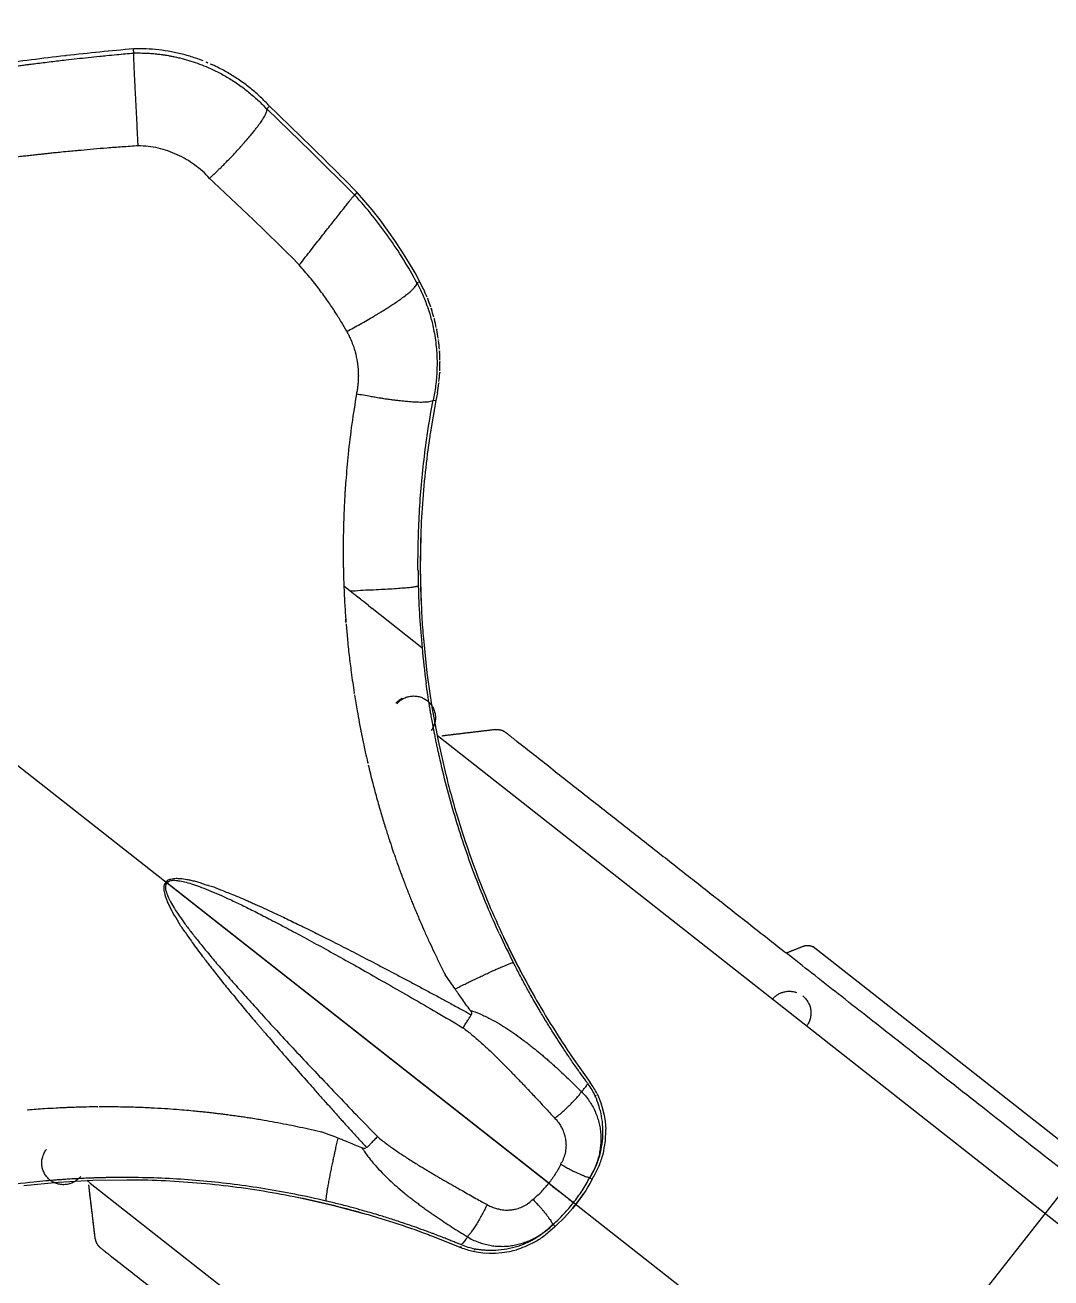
# Model space of a CAD drawing. Header units: millimetres. Extents: x 1145859089 to 1147511753, y -1047484727 to -1047247487.
# Drawn here: x 1146332881.4 to 1146333116.8, y -1047433318.1 to -1047433030.5 of the extents above; entities that cross this region are included whole.
import ezdxf
from ezdxf.xclip import XClip

# ---------------------------------------------------------------- set-up
doc = ezdxf.new("R2010")
doc.units = ezdxf.units.MM
doc.header["$LTSCALE"] = 100
doc.header["$MEASUREMENT"] = 0
doc.header["$XCLIPFRAME"] = 2
doc.linetypes.add('CENTERX2', pattern=[4, 2.5, -0.5, 0.5, -0.5])
doc.linetypes.add('단지배치도$0$CENTER', pattern=[31, 30, -0.5, 0, -0.5])
doc.layers.get('0').update_dxf_attribs({"linetype": 'CONTINUOUS'})
for name, color, linetype in [('L-지중매입', 3, 'CENTERX2'), ('XREF', 135, 'CONTINUOUS'), ('단지배치도$0$W240910', 135, 'CONTINUOUS')]:
    doc.layers.add(name, color=color, linetype=linetype)

# ---------------------------------------------------------------- blocks, each defined once
blk = doc.blocks.new('단지배치도$0$zw$9902')
at = {"layer": '단지배치도$0$W240910', "linetype": 'ByBlock', "ltscale": 20}
for p, q in [((64217.07, -61668.27), (64216.92, -61668.29)), ((64217.22, -61668.26), (64217.07, -61668.27)), ((64232.71, -61667.65), (64232.65, -61666.69)), ((64263.22, -61680.48), (64263.87, -61679.84)), ((64263.22, -61680.48), (64273.43, -61690.3)), ((64263.22, -61680.48), (64263.22, -61680.49)), ((64273.43, -61690.3), (64283.37, -61700.17)), ((64283.37, -61700.17), (64283.35, -61700.19)), ((64283.38, -61700.21), (64283.36, -61700.19)), ((64283.4, -61700.22), (64283.38, -61700.21)), ((64283.42, -61700.23), (64283.4, -61700.22)), ((64283.43, -61700.24), (64283.42, -61700.23)), ((64283.44, -61700.25), (64283.43, -61700.24)), ((64283.44, -61700.25), (64284.02, -61699.7)), ((64283.44, -61700.25), (64283.44, -61700.25)), ((64285.54, -61701.41), (64284.02, -61699.7)), ((64287.42, -61703.64), (64285.54, -61701.41)), ((64289.24, -61705.93), (64287.42, -61703.64)), ((64290.99, -61708.28), (64289.24, -61705.93)), ((64292.67, -61710.67), (64290.99, -61708.28)), ((64294.27, -61713.12), (64292.67, -61710.67)), ((64295.81, -61715.6), (64294.27, -61713.12)), ((64270.68, -61716.3), (64270.71, -61716.27)), ((64297.27, -61718.14), (64295.81, -61715.6)), ((64299.2, -61721.82), (64297.27, -61718.14)), ((64297.71, -61720.43), (64298.34, -61720.09)), ((64287.94, -61728.01), (64287.95, -61728)), ((64302.39, -61745.69), (64302.05, -61747.45)), ((64302.05, -61747.45), (64300.81, -61754.61)), ((64301.42, -61747.32), (64301.41, -61747.33)), ((64301.42, -61747.32), (64302.05, -61747.45)), ((64298.59, -61778.26), (64298.48, -61786.19)), ((64298.48, -61786.19), (64298.68, -61794.12)), ((64280.94, -61790.02), (64280.94, -61790.05)), ((64282.31, -61791.12), (64280.94, -61790.05)), ((64286.59, -61794.49), (64287.42, -61795.14)), ((64298.87, -61804.15), (64287.43, -61795.15)), ((64299.19, -61802.03), (64300.01, -61809.92)), ((64298.87, -61804.15), (64298.88, -61804.15)), ((64300.01, -61809.92), (64301.15, -61817.77)), ((64301.15, -61817.77), (64302.6, -61825.57)), ((64302.36, -61824.27), (64303.09, -61824.85)), ((64302.6, -61825.57), (64304.35, -61833.31)), ((64303.09, -61824.85), (64640.2, -62089.95)), ((64303.05, -61830), (64302.93, -61829.48)), ((64240.18, -61858.06), (64240.07, -61857.98)), ((64240.17, -61858.07), (64240.07, -61857.98)), ((64240.21, -61858.1), (64240.17, -61858.07)), ((64240.21, -61858.09), (64240.18, -61858.06)), ((64240.25, -61858.12), (64240.21, -61858.09)), ((64240.25, -61858.13), (64240.21, -61858.1)), ((64240.29, -61858.15), (64240.25, -61858.12)), ((64240.29, -61858.15), (64240.25, -61858.13)), ((64327.96, -61927.1), (64240.29, -61858.15)), ((64327.96, -61927.1), (64240.29, -61858.15)), ((64262.26, -61863.79), (64264.72, -61864.92)), ((64264.72, -61864.92), (64265.86, -61865.46)), ((64317.61, -61870.61), (64321.13, -61877.72)), ((64579.21, -62022.67), (64388.68, -61872.84)), ((64250.95, -61878.18), (64252.63, -61880.3)), ((64321.13, -61877.72), (64324.92, -61884.68)), ((64252.63, -61880.3), (64253.42, -61881.28)), ((64304.03, -61878.91), (64304.18, -61879.2)), ((64304.18, -61879.2), (64304.2, -61879.23)), ((64333.32, -61898.11), (64337.5, -61904)), ((64337.5, -61904), (64337.5, -61904)), ((64339.05, -61906.58), (64339.05, -61906.58)), ((64339.05, -61906.58), (64339.36, -61907.26)), ((64339.36, -61907.26), (64339.9, -61908.62)), ((64339.9, -61908.62), (64340.33, -61910.02)), ((64340.33, -61910.02), (64340.67, -61911.44)), ((64340.67, -61911.44), (64340.9, -61912.88)), ((64340.9, -61912.88), (64341.03, -61914.68)), ((64275.49, -61915.21), (64275.81, -61915.28)), ((64275.8, -61915.28), (64275.84, -61915.3)), ((64207.5, -61927.57), (64215.39, -61926.82)), ((64215.39, -61926.82), (64223.31, -61926.39)), ((64222, -61926.46), (64222.73, -61927.04)), ((64222.73, -61927.04), (64559.84, -62192.14)), ((64223.31, -61926.39), (64231.24, -61926.27)), ((64227.72, -61925.78), (64227.19, -61925.79)), ((64337.4, -61927.14), (64336.93, -61927.94)), ((64337.36, -61925.86), (64337.39, -61925.8)), ((64337.36, -61925.86), (64337.93, -61926.19)), ((64337.39, -61925.72), (64337.4, -61925.72)), ((64337.4, -61925.77), (64337.39, -61925.8)), ((64337.4, -61925.72), (64337.4, -61925.73)), ((64337.4, -61925.72), (64337.4, -61925.72)), ((64337.4, -61925.73), (64337.4, -61925.75)), ((64337.4, -61925.75), (64337.4, -61925.77)), ((64337.93, -61926.19), (64337.4, -61927.14)), ((64270.63, -61930.35), (64278.36, -61932.1)), ((64334.84, -61931.05), (64335.38, -61930.31)), ((64335.41, -61930.26), (64334.87, -61931.01)), ((64335.38, -61930.31), (64335.91, -61929.55)), ((64335.94, -61929.5), (64335.41, -61930.26)), ((64336.44, -61928.73), (64335.94, -61929.5)), ((64336.93, -61927.94), (64336.44, -61928.73)), ((64278.36, -61932.1), (64286.02, -61934.15)), ((64332.79, -61933.6), (64333.39, -61932.9)), ((64333.43, -61932.85), (64332.83, -61933.55)), ((64333.18, -61931.2), (64333.63, -61931.56)), ((64333.18, -61931.2), (64333.63, -61931.56)), ((64333.39, -61932.9), (64333.97, -61932.18)), ((64334.01, -61932.14), (64333.43, -61932.85)), ((64334.15, -61931.96), (64333.63, -61931.56)), ((64334.15, -61931.96), (64333.63, -61931.56)), ((64333.97, -61932.18), (64334.15, -61931.96)), ((64334.15, -61931.96), (64334.01, -61932.14)), ((64334.32, -61931.74), (64334.15, -61931.96)), ((64334.15, -61931.96), (64334.28, -61931.79)), ((64334.28, -61931.79), (64334.84, -61931.05)), ((64334.87, -61931.01), (64334.32, -61931.74)), ((64329.43, -61937), (64330.23, -61936.26)), ((64330.23, -61936.26), (64330.89, -61935.62)), ((64330.89, -61935.62), (64331.54, -61934.96)), ((64331.54, -61934.96), (64332.17, -61934.28)), ((64332.17, -61934.28), (64332.79, -61933.6)), ((64332.83, -61933.55), (64332.21, -61934.24)), ((64328.84, -61936.59), (64328.84, -61936.6)), ((64328.84, -61936.6), (64328.85, -61936.6)), ((64328.85, -61936.6), (64328.86, -61936.6)), ((64328.86, -61936.6), (64328.87, -61936.59)), ((64328.87, -61936.59), (64328.89, -61936.58)), ((64328.89, -61936.58), (64328.92, -61936.56)), ((64328.98, -61936.53), (64328.92, -61936.56)), ((64328.98, -61936.53), (64329.43, -61937)), ((64301.05, -61939.15), (64307.77, -61941.82)), ((64307.76, -61941.82), (64307.76, -61941.82)), ((64310.64, -61942.71), (64310.63, -61942.71)), ((64310.64, -61942.71), (64311.37, -61942.85)), ((64311.37, -61942.85), (64312.82, -61943.05)), ((64312.82, -61943.05), (64314.28, -61943.15)), ((64314.28, -61943.15), (64315.74, -61943.14)), ((64315.74, -61943.14), (64317.2, -61943.02)), ((64317.2, -61943.02), (64318.97, -61942.73))]:
    blk.add_line(p, q, dxfattribs=at)
at = {"layer": '단지배치도$0$W240910', "linetype": '단지배치도$0$CENTER', "ltscale": 50}
for p, q in [((64681.94, -62205.46), (64200.6, -61826.94)), ((64496.05, -61865.07), (64306.24, -62106.43))]:
    blk.add_line(p, q, dxfattribs=at)
at = {"layer": '단지배치도$0$W240910', "linetype": 'ByBlock', "ltscale": 20}
for centre, radius, start, end in [((64286.27, -62273.39), 609.06, 96.53832, 97.99802), ((64286.27, -62273.39), 609.06, 95.05069, 96.51009), ((64233.77, -61704.5), 37.82, 91.5748, 91.6993), ((64233.83, -61707.53), 40.85, 67.1621, 68.6768), ((64233.81, -61707.58), 40.9, 65.5316, 67.1617), ((64236.19, -61705.31), 37.62, 42.6142, 42.7522), ((63639.22, -62333.89), 904.42, 45.42689, 46.31728), ((63639.22, -62333.89), 904.42, 44.525, 45.42685), ((64210.08, -61767.23), 99.34, 35.2616, 42.4), ((64211.03, -61765.97), 98.59, 42.0403, 42.2408), ((64210.52, -61766.43), 99.28, 40.7006, 40.9858), ((64210.19, -61767.2), 99.23, 28.1221, 35.2817), ((64262.65, -61738.92), 40.35, 22.1274, 25.0809), ((64262.44, -61739.01), 40.58, 21.5689, 22.1301), ((64262.72, -61738.9), 40.28, 18.7062, 21.5718), ((64263.03, -61738.8), 39.96, 18.053, 18.7033), ((64263.08, -61738.78), 39.9, 15.2269, 18.0528), ((64262.97, -61738.81), 40.02, 14.5337, 15.2287), ((64262.91, -61738.83), 40.08, 11.7354, 14.5332), ((64262.88, -61738.83), 40.1, 10.978, 11.7356), ((64262.92, -61738.82), 40.06, 8.1913, 10.9785), ((64263.01, -61738.81), 39.98, 7.7174, 8.1906), ((64262.96, -61738.82), 40.02, 7.3167, 7.7174), ((64262.9, -61738.82), 40.09, 4.5561, 7.3161), ((64262.88, -61738.83), 40.11, 3.7606, 4.5565), ((64262.92, -61738.82), 40.07, 0.9375, 3.761), ((64263.04, -61738.82), 39.95, 356.7809, 357.42), ((64263.09, -61738.82), 39.9, 357.4202, 0.2617), ((64262.97, -61738.82), 40.01, 0.26, 0.937), ((64262.8, -61738.82), 40.19, 350.1566, 353.3581), ((64262.4, -61738.77), 40.59, 353.3517, 353.9076), ((64262.71, -61738.8), 40.28, 353.9046, 356.7778), ((64500.98, -61784.78), 203.03, 180.4484, 181.4729), ((64498.56, -61784.83), 200.61, 181.4749, 185.5269), ((64502.63, -61784.64), 204.69, 185.4677, 187.7771), ((64318.94, -61809.18), 36.03, 188.533, 189.2008), ((64499.59, -61785.17), 201.59, 204.8391, 206.9309), ((64324.59, -61913.5), 16.03, 25.5744, 36.3462), ((64211.24, -61946.13), 36.03, 94.4369, 95.1046), ((64321.02, -61915.35), 20.02, 357.3072, 1.9231), ((64230.71, -62130.44), 204.69, 95.8606, 98.1699), ((64303.2, -61907.63), 38.71, 326.8523, 332.0185), ((64230.5, -62127.36), 201.59, 76.7067, 78.7986), ((64303.36, -61907.75), 38.51, 321.8094, 326.8629), ((64303.36, -61907.76), 38.51, 316.7747, 321.8283), ((64303.21, -61907.63), 38.71, 311.6192, 316.7853), ((64313.95, -61927.03), 16.03, 247.2915, 258.0633), ((64314.91, -61923.13), 20.02, 281.7145, 286.3305)]:
    blk.add_arc(centre, radius, start, end, dxfattribs=at)
for points, start_tangent, end_tangent in [([(64217.18, -61669.22), (64222.23, -61668.67), (64224.94, -61668.39), (64226.47, -61668.23), (64228.82, -61668.01), (64232.71, -61667.65)], (0.993484, 0.113969), (0.996146, 0.087712)), ([(64233.72, -61688.95), (64233.63, -61687.08), (64233.53, -61685.15), (64233.44, -61683.21), (64233.34, -61681.28), (64233.28, -61680.1), (64233.22, -61678.92), (64233.16, -61677.75), (64233.07, -61676.03), (64232.99, -61674.38), (64232.95, -61673.69), (64232.92, -61673.01), (64232.89, -61672.35), (64232.86, -61671.72), (64232.8, -61670.56), (64232.76, -61669.55), (64232.73, -61668.96), (64232.72, -61668.52), (64232.71, -61668.13), (64232.71, -61667.65)], (-0.052521, 0.99862), (0.160696, 0.987004)), ([(64232.71, -61667.65), (64233.23, -61667.64), (64233.97, -61667.64), (64234.61, -61667.65), (64235.14, -61667.66), (64235.75, -61667.69), (64236.36, -61667.72), (64236.97, -61667.76), (64237.61, -61667.82), (64238.19, -61667.88), (64238.73, -61667.94), (64239.21, -61668.01), (64239.64, -61668.07), (64240.02, -61668.12), (64240.67, -61668.23), (64241.07, -61668.3), (64241.45, -61668.38), (64242.24, -61668.54), (64243.28, -61668.78), (64245.33, -61669.33), (64247.34, -61670), (64249.31, -61670.76)], (0.999601, 0.028252), (0.921966, -0.387271)), ([(64248.68, -61669.48), (64246.96, -61668.85), (64244.18, -61668.01), (64241.34, -61667.38), (64238.46, -61666.94), (64235.56, -61666.71), (64232.73, -61666.69)], (-0.931543, 0.363632), (-0.999622, -0.027482)), ([(64201.65, -61671.21), (64202.33, -61671.12), (64203.21, -61670.99), (64204.28, -61670.85), (64205.56, -61670.67), (64206.89, -61670.49), (64207.98, -61670.35), (64208.83, -61670.24), (64210.21, -61670.06), (64211.95, -61669.85), (64213.73, -61669.63), (64215.44, -61669.43), (64217.18, -61669.22)], (0.990149, 0.140019), (0.993484, 0.113969)), ([(64249.31, -61670.76), (64251.9, -61671.96), (64254.4, -61673.34), (64256.79, -61674.89), (64259.07, -61676.61), (64261.22, -61678.48), (64263.22, -61680.49)], (0.921966, -0.387271), (0.678798, -0.734325)), ([(64263.81, -61679.78), (64261.82, -61677.78), (64259.63, -61675.86), (64257.31, -61674.1), (64254.87, -61672.52), (64252.33, -61671.11), (64250.75, -61670.35)], (-0.678829, 0.734296), (-0.91019, 0.41419)), ([(64252.83, -61693.8), (64253.18, -61693.46), (64253.53, -61693.11), (64254.19, -61692.43), (64255.42, -61691.16), (64256.06, -61690.47), (64256.68, -61689.8), (64257.28, -61689.14), (64257.85, -61688.51), (64258.89, -61687.3), (64259.82, -61686.2), (64260.42, -61685.45), (64260.96, -61684.75), (64261.45, -61684.09), (64262.08, -61683.2), (64262.57, -61682.43), (64262.84, -61681.95), (64263.04, -61681.54), (64263.18, -61681.18), (64263.22, -61680.49)], (0.708995, 0.705214), (-0.465445, 0.885077)), ([(64233.72, -61688.95), (64230, -61689.21), (64226.58, -61689.47), (64223.45, -61689.73), (64220.62, -61689.99), (64219.64, -61690.08), (64218.04, -61690.23), (64216.15, -61690.41), (64214.61, -61690.57), (64213.42, -61690.69), (64212.58, -61690.78), (64212.06, -61690.84), (64211.21, -61690.93), (64209.92, -61691.07), (64208.62, -61691.22), (64207.33, -61691.36), (64206.04, -61691.52), (64204.75, -61691.67)], (-0.996203, -0.087066), (-0.994347, -0.106179)), ([(64250.13, -61696.42), (64248.49, -61694.79), (64246.69, -61693.33), (64244.76, -61692.06), (64242.71, -61690.99), (64240.55, -61690.14), (64238.32, -61689.5), (64236.03, -61689.1), (64233.72, -61688.95)], (-0.659607, 0.751611), (-0.999538, 0.030397)), ([(64250.13, -61696.42), (64251.13, -61695.47), (64251.92, -61694.7), (64252.49, -61694.14), (64252.82, -61693.82), (64252.83, -61693.8)], (0.727061, 0.686573), (0.708995, 0.705214)), ([(64270.71, -61716.27), (64260.5, -61706.26), (64250.13, -61696.42)], (-0.70397, 0.71023), (-0.727695, 0.685901)), ([(64274.68, -61711.21), (64275.83, -61709.76), (64276.94, -61708.35), (64278, -61707), (64278.99, -61705.75), (64279.91, -61704.58), (64280.73, -61703.53), (64281.45, -61702.62), (64282.07, -61701.83), (64282.58, -61701.18), (64282.97, -61700.69), (64283.36, -61700.19)], (0.706768, 0.707446), (-0.285346, 0.958425)), ([(64270.71, -61716.27), (64272.08, -61714.53), (64273.42, -61712.83), (64274.68, -61711.21)], (0.737275, 0.675593), (0.706768, 0.707446)), ([(64281.59, -61731.54), (64280.37, -61729.42), (64278.94, -61727.1), (64277.27, -61724.61), (64275.35, -61721.96), (64273.16, -61719.18), (64270.68, -61716.3)], (-0.476595, 0.879123), (-0.667588, 0.744531)), ([(64287.94, -61728.01), (64288.2, -61727.86), (64288.82, -61727.48), (64289.52, -61727.06), (64290.28, -61726.59), (64291.16, -61726.03), (64292.13, -61725.4), (64293.16, -61724.7), (64293.5, -61724.46), (64293.83, -61724.23), (64294.15, -61724), (64295.25, -61723.18), (64296.07, -61722.51), (64296.72, -61721.93), (64297.33, -61721.27), (64297.71, -61720.43)], (0.860506, 0.509441), (-0.160912, 0.986969)), ([(64297.71, -61720.43), (64298.97, -61723.02), (64300.12, -61725.95), (64300.41, -61726.82), (64300.56, -61727.27), (64300.72, -61727.82), (64300.91, -61728.48), (64301.26, -61729.85), (64301.62, -61731.53), (64301.95, -61733.53)], (0.471678, -0.881771), (0.133119, -0.9911)), ([(64281.59, -61731.54), (64283.12, -61730.73), (64284.69, -61729.87), (64286.28, -61728.97), (64287.87, -61728.05), (64287.95, -61728)], (0.886875, 0.46201), (0.860466, 0.509508)), ([(64281.59, -61731.54), (64281.8, -61731.93), (64282.15, -61732.63), (64282.61, -61733.63), (64283.12, -61734.97), (64283.32, -61735.59), (64283.51, -61736.22), (64284.01, -61738.57), (64284.13, -61739.41), (64284.2, -61740.14), (64284.24, -61740.77), (64284.25, -61741.3), (64284.26, -61741.72), (64284.25, -61742.27), (64284.24, -61742.68), (64284.21, -61743.14), (64284.17, -61743.61), (64284.13, -61744.06), (64284, -61744.99), (64283.83, -61745.88)], (0.472452, -0.881357), (-0.190667, -0.981655)), ([(64301.95, -61733.53), (64302.18, -61735.58), (64302.29, -61737.42), (64302.32, -61739.04), (64302.29, -61740.44), (64302.18, -61742.29), (64301.99, -61744.06), (64301.73, -61745.74), (64301.41, -61747.33)], (0.133119, -0.9911), (-0.215374, -0.976532)), ([(64283.83, -61745.88), (64282.77, -61752.77), (64281.93, -61759.71), (64281.38, -61765.85), (64281.26, -61767.42), (64281.21, -61768.23), (64281.16, -61769.09), (64281.09, -61770.27), (64281.02, -61771.77)], (-0.15468, -0.987965), (-0.033953, -0.999423)), ([(64290.11, -61747.01), (64289.33, -61746.89), (64288.64, -61746.78), (64288.04, -61746.67), (64287.52, -61746.58), (64287.06, -61746.5), (64285.43, -61746.2), (64283.83, -61745.88)], (-0.966355, 0.257211), (-0.919971, 0.391986)), ([(64301.41, -61747.33), (64301.11, -61747.56), (64300.45, -61747.73), (64299.44, -61747.82), (64298.09, -61747.83), (64297.01, -61747.79), (64295.82, -61747.7), (64294.71, -61747.6), (64293.94, -61747.52), (64293.1, -61747.42), (64292.19, -61747.31), (64291.2, -61747.17), (64290.11, -61747.01)], (-0.46986, -0.882741), (-0.966355, 0.257211)), ([(64297.95, -61786.37), (64298.01, -61779.81), (64298.27, -61773.26), (64298.75, -61766.73), (64299.43, -61760.22), (64300.32, -61753.75), (64301.42, -61747.32)], (-0.007945, 0.999968), (0.183355, 0.983047)), ([(64300.84, -61754.39), (64300.65, -61755.64), (64299.6, -61763.88), (64298.89, -61772.15), (64298.53, -61780.44), (64298.51, -61788.75), (64298.83, -61797.04), (64299.19, -61802.03)], (-0.153476, -0.988152), (0.094645, -0.995511)), ([(64281.02, -61771.77), (64280.96, -61773.03), (64280.91, -61774.46), (64280.86, -61776.05), (64280.82, -61777.8), (64280.79, -61779.74), (64280.78, -61781.48), (64280.78, -61782.53), (64280.79, -61783.36), (64280.79, -61783.96), (64280.8, -61784.34), (64280.81, -61785.01), (64280.81, -61785.39), (64280.83, -61786.26), (64280.85, -61787.29)], (-0.033953, -0.999423), (-0.059962, -0.998201)), ([(64280.85, -61787.29), (64280.89, -61788.65), (64280.94, -61790.02)], (-0.059962, -0.998201), (-0.108334, -0.994115)), ([(64280.94, -61790.05), (64280.96, -61790.51), (64281.01, -61791.73), (64281.12, -61793.85), (64281.37, -61797.62)], (0.045094, -0.998983), (0.067952, -0.997689)), ([(64287.2, -61790.94), (64284.75, -61791.04), (64282.31, -61791.12)], (-0.99904, -0.04381), (-0.980201, 0.198007)), ([(64286.59, -61794.49), (64285.02, -61793.25), (64283.85, -61792.33), (64283.05, -61791.71), (64282.31, -61791.12)], (-0.729276, 0.68422), (-0.786156, 0.618028)), ([(64298.02, -61790), (64297.22, -61790.21), (64296.31, -61790.34), (64295.05, -61790.46), (64293.46, -61790.59), (64291.58, -61790.72), (64289.47, -61790.83), (64287.2, -61790.94)], (-0.864152, -0.503231), (-0.99904, -0.04381)), ([(64281.37, -61797.62), (64281.42, -61798.29), (64281.45, -61798.63)], (0.067952, -0.997689), (0.141378, -0.989956)), ([(64281.44, -61798.64), (64281.74, -61802), (64282.15, -61805.93)], (0.091023, -0.995849), (0.118052, -0.993007)), ([(64282.15, -61805.93), (64282.63, -61809.8), (64283.31, -61814.53)], (0.118052, -0.993007), (0.148536, -0.988907)), ([(64302.93, -61829.48), (64302.7, -61828.46), (64302.48, -61827.43), (64302.25, -61826.36), (64302.02, -61825.27), (64301.8, -61824.16), (64301.5, -61822.63), (64301.19, -61820.94), (64300.94, -61819.55), (64300.78, -61818.59), (64300.66, -61817.87), (64300.58, -61817.39), (64300.49, -61816.85), (64300.4, -61816.25), (64300.3, -61815.64), (64300.21, -61815.04), (64299.83, -61812.34)], (-0.220632, 0.975357), (-0.135321, 0.990802)), ([(64283.37, -61814.94), (64283.99, -61818.67), (64284.47, -61821.29)], (0.160051, -0.987109), (0.180226, -0.983625)), ([(64284.47, -61821.29), (64284.76, -61822.84), (64284.86, -61823.33), (64285.06, -61824.32), (64285.37, -61825.84), (64286.39, -61830.43)], (0.180226, -0.983625), (0.231872, -0.972746)), ([(64286.39, -61830.43), (64286.49, -61830.87)], (0.231872, -0.972746), (-0.97336, -0.229282)), ([(64286.53, -61831.01), (64287.57, -61835.24), (64288.59, -61839.06), (64289.57, -61842.48), (64290.49, -61845.49), (64291.32, -61848.1), (64292.05, -61850.32), (64292.68, -61852.14), (64293.12, -61853.41), (64293.47, -61854.39), (64293.71, -61855.06), (64293.85, -61855.43), (64294.04, -61855.96), (64294.22, -61856.46), (64294.46, -61857.09), (64294.61, -61857.5), (64294.76, -61857.89), (64294.9, -61858.26), (64295.39, -61859.53), (64295.89, -61860.8), (64296.38, -61862.04)], (0.216651, -0.976249), (0.346662, -0.93799)), ([(64316.65, -61869.85), (64313.81, -61863.41), (64311.18, -61856.85), (64308.78, -61850.2), (64306.63, -61843.51), (64304.72, -61836.77), (64303.05, -61830)], (-0.420482, 0.907301), (-0.220908, 0.975295)), ([(64304.32, -61833.19), (64305.53, -61837.85), (64307.85, -61845.72), (64310.49, -61853.49), (64313.44, -61861.15), (64316.71, -61868.68), (64320.28, -61876.08), (64324.15, -61883.32), (64328.32, -61890.39), (64332.77, -61897.29), (64333.32, -61898.11)], (0.239622, -0.970866), (0.564378, -0.825517)), ([(64240.06, -61857.98), (64239.8, -61858.45), (64239.64, -61859.28)], (-0.62616, -0.779695), (0.389731, -0.920929)), ([(64240.29, -61858.15), (64240.07, -61858.59), (64239.99, -61859.22), (64240.14, -61860.09)], (-0.566014, -0.824396), (0.362589, -0.931949)), ([(64240.06, -61857.98), (64240.46, -61857.61), (64241.22, -61857.26)], (0.610075, 0.792343), (0.986855, -0.161606)), ([(64240.29, -61858.15), (64240.66, -61857.84), (64241.25, -61857.61), (64242.13, -61857.55)], (0.667697, 0.744433), (0.991166, -0.13263)), ([(64241.22, -61857.26), (64242.42, -61857.09), (64242.86, -61857.1), (64243.33, -61857.12)], (0.956623, 0.291328), (0.995973, -0.089656)), ([(64242.13, -61857.55), (64243.31, -61857.67), (64244.74, -61857.98), (64246.41, -61858.49), (64248.3, -61859.17), (64250.39, -61860.01), (64252.69, -61860.99), (64255.21, -61862.14), (64257.96, -61863.46), (64260.93, -61864.93), (64264.12, -61866.57), (64267.89, -61868.54), (64271.92, -61870.71), (64276.23, -61873.06), (64280.8, -61875.6), (64285.74, -61878.37), (64290.95, -61881.34), (64296.45, -61884.49), (64302.22, -61887.84), (64308.26, -61891.4)], (0.991166, -0.13263), (0.858678, -0.512515)), ([(64243.33, -61857.12), (64244.91, -61857.34), (64245.36, -61857.43), (64245.83, -61857.53), (64246.31, -61857.64), (64246.82, -61857.77), (64247.34, -61857.92)], (0.995973, -0.089656), (0.971562, -0.236786)), ([(64247.34, -61857.92), (64249.64, -61858.63), (64249.9, -61858.67)], (0.971562, -0.236786), (0.990348, -0.138602)), ([(64239.64, -61859.28), (64239.76, -61860.48), (64239.87, -61860.9), (64240, -61861.35)], (-0.057561, -0.998342), (0.321959, -0.946753)), ([(64240, -61861.35), (64240.58, -61862.84), (64240.78, -61863.25), (64240.99, -61863.68), (64241.21, -61864.13), (64241.46, -61864.59), (64241.72, -61865.07)], (0.321959, -0.946753), (0.459186, -0.88834)), ([(64240.14, -61860.09), (64240.53, -61861.2), (64241.17, -61862.52), (64242.06, -61864.03), (64243.17, -61865.7), (64244.47, -61867.54), (64245.97, -61869.53), (64247.68, -61871.71), (64249.61, -61874.07), (64251.74, -61876.61), (64254.08, -61879.33), (64256.89, -61882.53), (64259.95, -61885.94), (64263.25, -61889.57), (64266.79, -61893.42), (64270.65, -61897.56), (64274.76, -61901.93), (64279.13, -61906.52), (64283.74, -61911.34), (64288.62, -61916.37)], (0.362589, -0.931949), (0.700525, -0.713628)), ([(64249.9, -61858.72), (64252.29, -61859.57), (64254.96, -61860.62)], (0.979701, -0.200465), (0.938577, -0.34507)), ([(64254.96, -61860.62), (64256.73, -61861.35), (64258.61, -61862.16)], (0.938577, -0.34507), (0.910983, -0.412444)), ([(64258.61, -61862.16), (64259.13, -61862.39), (64259.63, -61862.61), (64260.14, -61862.84), (64260.66, -61863.07), (64261.19, -61863.3), (64261.72, -61863.54), (64262.26, -61863.79)], (-0.910983, 0.412444), (0.903554, -0.428474)), ([(64296.38, -61862.04), (64296.82, -61863.12), (64297.3, -61864.27)], (0.346662, -0.93799), (0.399571, -0.916702)), ([(64297.3, -61864.27), (64298.47, -61867.04), (64299.49, -61869.36)], (0.399571, -0.916702), (0.406904, -0.913471)), ([(64241.72, -61865.07), (64242.95, -61867.13), (64243.06, -61867.37)], (0.459186, -0.88834), (0.3682, -0.929747)), ([(64265.86, -61865.46), (64269.06, -61866.99), (64272.45, -61868.64), (64276.04, -61870.43), (64276.67, -61870.74), (64277.3, -61871.06), (64277.94, -61871.38), (64278.58, -61871.71), (64279.23, -61872.04)], (0.91816, -0.396209), (0.887621, -0.460575)), ([(64243.1, -61867.36), (64244.5, -61869.48), (64246.14, -61871.83)], (0.425808, -0.904814), (0.556639, -0.830754)), ([(64299.49, -61869.36), (64300.6, -61871.81), (64301.65, -61874.04)], (0.406904, -0.913471), (0.432521, -0.901624)), ([(64246.14, -61871.83), (64247.27, -61873.38), (64248.5, -61875.01)], (0.556639, -0.830754), (0.615608, -0.788052)), ([(64279.23, -61872.04), (64283.61, -61874.28), (64288.21, -61876.67), (64293.03, -61879.2), (64295.45, -61880.48), (64297.89, -61881.78), (64300.37, -61883.1), (64302.87, -61884.44), (64305.15, -61885.68), (64307.81, -61887.13), (64310.18, -61888.44)], (0.887621, -0.460575), (0.866619, -0.498971)), ([(64248.5, -61875.01), (64248.84, -61875.46), (64249.18, -61875.9), (64249.52, -61876.35), (64249.87, -61876.8), (64250.22, -61877.25), (64250.58, -61877.71), (64250.95, -61878.18)], (-0.615608, 0.788052), (0.629435, -0.777053)), ([(64301.65, -61874.04), (64302.83, -61876.49), (64304.03, -61878.91)], (0.432521, -0.901624), (0.440271, -0.897865)), ([(64311.11, -61880.22), (64311.65, -61879.96), (64312.19, -61879.71), (64312.73, -61879.45), (64313.3, -61879.18), (64314.46, -61878.64), (64315.63, -61878.1)], (0.902007, 0.431722), (0.911511, 0.411276)), ([(64315.63, -61878.1), (64316.21, -61877.85), (64316.73, -61877.62), (64317.24, -61877.39), (64318, -61877.08), (64318.69, -61876.8)], (0.911511, 0.411275), (0.934249, 0.356621)), ([(64318.69, -61876.8), (64319.12, -61876.64), (64319.47, -61876.53), (64319.87, -61876.47)], (0.934249, 0.356621), (0.92289, -0.385063)), ([(64337, -61904.3), (64336.5, -61903.62), (64335.94, -61902.84), (64335.31, -61901.97), (64334.62, -61900.99), (64333.79, -61899.81), (64332.94, -61898.57), (64332.54, -61897.98), (64332.2, -61897.47), (64331.91, -61897.04), (64331.67, -61896.69), (64331.34, -61896.18), (64328.89, -61892.39), (64327.29, -61889.79), (64325.75, -61887.23), (64323.95, -61884.09), (64322.71, -61881.87), (64321.27, -61879.18), (64319.87, -61876.47)], (-0.592036, 0.805911), (-0.452977, 0.891522)), ([(64253.42, -61881.28), (64255.65, -61884.03), (64258.06, -61886.94), (64260.65, -61890.01), (64261.1, -61890.54), (64261.56, -61891.08), (64262.02, -61891.62), (64262.49, -61892.17), (64262.96, -61892.72)], (0.601523, -0.798855), (0.656873, -0.754001)), ([(64306.46, -61882.5), (64305.39, -61880.96), (64304.2, -61879.23)], (-0.570811, 0.821082), (-0.627616, 0.778523)), ([(64306.46, -61882.5), (64307.59, -61881.94), (64308.77, -61881.36), (64309.26, -61881.12), (64309.73, -61880.89), (64310.06, -61880.73), (64310.72, -61880.41), (64311.11, -61880.22)], (0.892234, 0.451573), (0.903466, 0.42866)), ([(64309.91, -61887.35), (64308.01, -61884.69), (64307.19, -61883.54), (64306.82, -61883.02), (64306.46, -61882.5)], (-0.580984, 0.813915), (-0.576503, 0.817095)), ([(64309.91, -61887.35), (64310.2, -61887.92), (64310.18, -61888.44)], (0.58222, -0.813031), (-0.52259, -0.852584)), ([(64309.91, -61887.35), (64312.21, -61888.23), (64314.53, -61889.35), (64316.62, -61890.51), (64318.57, -61891.73), (64320.39, -61892.96), (64322.26, -61894.33), (64324.19, -61895.83), (64325.01, -61896.49), (64325.85, -61897.19), (64326.7, -61897.9), (64327.56, -61898.64), (64328.43, -61899.4), (64329.31, -61900.19), (64330.9, -61901.64), (64332.42, -61903.07), (64333.96, -61904.54), (64335.52, -61906.06)], (0.941243, -0.33773), (0.74088, -0.671638)), ([(64308.26, -61891.4), (64308.87, -61890.49), (64309.4, -61889.67), (64309.84, -61888.99), (64310.18, -61888.44)], (0.706297, 0.707916), (0.530605, 0.847619)), ([(64262.96, -61892.72), (64266.17, -61896.45), (64269.58, -61900.36), (64273.18, -61904.45), (64274.99, -61906.5), (64276.83, -61908.56), (64278.7, -61910.66), (64280.59, -61912.77), (64282.33, -61914.7), (64284.37, -61916.94), (64286.2, -61918.94)], (0.656873, -0.754001), (0.689235, -0.724538)), ([(64308.26, -61891.4), (64310.33, -61893.01), (64312.31, -61894.72), (64314.24, -61896.49), (64316.13, -61898.31), (64317.96, -61900.13), (64318.56, -61900.74), (64319.19, -61901.38), (64319.84, -61902.05), (64320.51, -61902.75), (64321.36, -61903.62), (64322.13, -61904.44), (64322.77, -61905.11), (64323.28, -61905.65), (64324.02, -61906.44), (64325.01, -61907.5), (64326.17, -61908.73), (64327.39, -61910.04), (64328.46, -61911.2), (64329.39, -61912.19)], (0.808335, -0.588723), (0.687913, -0.725794)), ([(64335.52, -61906.06), (64335.96, -61905.55), (64336.28, -61905.17), (64336.6, -61904.76), (64337, -61904.3)], (0.856919, 0.515451), (0.789934, -0.613192)), ([(64337.5, -61904), (64337, -61904.31)], (-0.842751, -0.538303), (-0.842535, -0.538641)), ([(64338.64, -61907.08), (64337.89, -61905.65), (64337, -61904.31)], (-0.41135, 0.911478), (-0.595849, 0.803097)), ([(64329.39, -61912.19), (64330.31, -61911.41), (64331.25, -61910.57), (64332.19, -61909.7), (64333.07, -61908.84), (64333.87, -61908.02), (64334.56, -61907.26), (64335.11, -61906.6), (64335.52, -61906.05)], (0.769112, 0.639113), (0.847815, 0.530291)), ([(64335.52, -61906.05), (64336.41, -61907.06), (64337.27, -61908.21), (64337.96, -61909.33), (64338.59, -61910.59), (64339.07, -61911.81), (64339.47, -61913.13), (64339.73, -61914.4), (64339.89, -61915.74), (64339.93, -61916.98), (64339.87, -61918.27), (64339.7, -61919.6), (64339.42, -61920.94), (64339.05, -61922.18), (64338.58, -61923.41), (64338.03, -61924.58), (64337.39, -61925.72)], (0.66009, -0.751186), (-0.525096, -0.851043)), ([(64340.41, -61915.48), (64340.26, -61912.9), (64339.82, -61910.5), (64339.72, -61910.13), (64339.55, -61909.51), (64339.4, -61909.04), (64339.24, -61908.59), (64339.1, -61908.22), (64338.96, -61907.85), (64338.82, -61907.5), (64338.64, -61907.08)], (0.006236, 0.999981), (0.157595, 0.987504)), ([(64338.64, -61907.08), (64339.05, -61906.58)], (0.883519, 0.468396), (0.432005, 0.901871)), ([(64208.45, -61910.21), (64212.22, -61909.93), (64214.88, -61909.78)], (0.997015, 0.077202), (0.998387, 0.056775)), ([(64214.88, -61909.78), (64216.46, -61909.7), (64216.95, -61909.68), (64217.96, -61909.64), (64219.52, -61909.58), (64224.21, -61909.49)], (0.998387, 0.056775), (0.999992, 0.00402)), ([(64224.21, -61909.49), (64224.67, -61909.49)], (0.999992, 0.00402), (-0.006682, 0.999978)), ([(64224.81, -61909.49), (64229.17, -61909.51), (64233.12, -61909.6), (64236.67, -61909.74), (64239.82, -61909.92), (64242.55, -61910.11), (64244.88, -61910.31), (64246.8, -61910.48), (64248.14, -61910.62), (64249.17, -61910.72), (64249.88, -61910.8), (64250.27, -61910.84), (64250.83, -61910.91), (64251.36, -61910.97), (64252.03, -61911.05), (64252.46, -61911.1), (64252.87, -61911.15), (64253.27, -61911.2), (64254.61, -61911.38), (64255.96, -61911.56), (64257.29, -61911.75)], (0.999807, 0.019638), (0.993281, -0.115728)), ([(64257.29, -61911.75), (64258.45, -61911.92), (64259.67, -61912.11)], (0.993281, -0.115728), (0.985068, -0.172165)), ([(64259.67, -61912.11), (64262.64, -61912.6), (64265.13, -61913.04)], (0.985068, -0.172165), (0.983657, -0.180053)), ([(64265.13, -61913.04), (64267.78, -61913.55), (64270.19, -61914.04)], (0.983657, -0.180053), (0.978184, -0.207741)), ([(64329.39, -61912.19), (64330, -61912.92), (64330.64, -61913.86), (64331.08, -61914.68), (64331.25, -61915.06), (64331.47, -61915.66), (64331.67, -61916.36), (64331.8, -61916.94), (64331.87, -61917.45), (64331.92, -61918.31), (64331.84, -61919.53), (64331.71, -61920.21), (64331.53, -61920.88), (64331.3, -61921.52), (64330.68, -61922.74)], (0.708878, -0.705331), (-0.459505, -0.888175)), ([(64270.19, -61914.04), (64272.85, -61914.61), (64275.49, -61915.21)], (0.978184, -0.207741), (0.976358, -0.216159)), ([(64279.55, -61916.72), (64277.81, -61916.04), (64275.84, -61915.3)], (-0.932519, 0.361122), (-0.904554, 0.42636)), ([(64337.36, -61925.86), (64338.3, -61924.21), (64339.07, -61922.47), (64339.66, -61920.69), (64340.21, -61918.05), (64340.41, -61915.48)], (0.530774, 0.847513), (0.006236, 0.999981)), ([(64279.55, -61916.72), (64279.27, -61917.95), (64278.98, -61919.23), (64278.87, -61919.77), (64278.75, -61920.28), (64278.68, -61920.64), (64278.52, -61921.35), (64278.43, -61921.77)], (-0.228469, -0.973551), (-0.203555, -0.979064)), ([(64285.07, -61918.93), (64282.05, -61917.71), (64280.73, -61917.19), (64280.14, -61916.95), (64279.55, -61916.72)], (-0.927953, 0.372698), (-0.929987, 0.367594)), ([(64285.07, -61918.93), (64285.7, -61919.08), (64286.2, -61918.94)], (0.927385, -0.374108), (0.70533, 0.708879)), ([(64285.07, -61918.93), (64286.47, -61920.95), (64288.11, -61922.95), (64289.73, -61924.7), (64291.37, -61926.31), (64293, -61927.79), (64294.77, -61929.29), (64296.68, -61930.81), (64297.52, -61931.45), (64298.39, -61932.1), (64299.29, -61932.76), (64300.21, -61933.42), (64301.16, -61934.08), (64302.13, -61934.75), (64303.91, -61935.95), (64305.66, -61937.09), (64307.45, -61938.24), (64309.29, -61939.4)], (0.550135, -0.835076), (0.827387, -0.561632)), ([(64288.62, -61916.37), (64287.88, -61917.18), (64287.21, -61917.88), (64286.65, -61918.47), (64286.2, -61918.94)], (-0.521426, -0.853297), (-0.698615, -0.715498)), ([(64288.62, -61916.37), (64290.68, -61918), (64292.81, -61919.52), (64294.98, -61920.98), (64297.19, -61922.39), (64299.39, -61923.74), (64300.13, -61924.18), (64300.9, -61924.64), (64301.7, -61925.11), (64302.54, -61925.6), (64303.59, -61926.22), (64304.57, -61926.78), (64305.37, -61927.24), (64306.01, -61927.6), (64306.95, -61928.14), (64308.22, -61928.86), (64309.69, -61929.69), (64311.25, -61930.56), (64312.62, -61931.34), (64313.81, -61932)], (0.762715, -0.646735), (0.867527, -0.49739)), ([(64337.93, -61926.19), (64339.26, -61923.7), (64340.23, -61921.06), (64340.83, -61918.3), (64341.02, -61916.29)], (0.496754, 0.867891), (0.045789, 0.998951)), ([(64278.43, -61921.77), (64278.31, -61922.37), (64278.19, -61922.94), (64278.06, -61923.54), (64277.94, -61924.15), (64277.68, -61925.41), (64277.44, -61926.67)], (-0.206874, -0.978368), (-0.184764, -0.982783)), ([(64330.68, -61922.74), (64329.44, -61924.99), (64327.96, -61927.1)], (-0.409269, -0.912414), (-0.618514, -0.785773)), ([(64330.68, -61922.74), (64331.43, -61923.12), (64332.27, -61923.6), (64333.03, -61924.01), (64333.59, -61924.29), (64333.93, -61924.45), (64334.36, -61924.65), (64334.85, -61924.88), (64335.44, -61925.14), (64336.12, -61925.41)], (0.936821, -0.349808), (0.818865, -0.573986)), ([(64227.19, -61925.79), (64226.15, -61925.81), (64225.09, -61925.83), (64224, -61925.87), (64222.89, -61925.9), (64221.75, -61925.95), (64220.2, -61926.02), (64218.48, -61926.11), (64217.08, -61926.2), (64216.1, -61926.27), (64215.37, -61926.32), (64214.88, -61926.36), (64214.35, -61926.4), (64213.74, -61926.45), (64213.13, -61926.5), (64212.52, -61926.55), (64209.8, -61926.81)], (-0.999879, -0.015559), (-0.994774, -0.102106)), ([(64269.66, -61929.61), (64262.73, -61928.36), (64255.74, -61927.36), (64248.71, -61926.59), (64241.7, -61926.08), (64234.7, -61925.81), (64227.72, -61925.78)], (-0.980862, 0.194703), (-0.999883, -0.015276)), ([(64231.12, -61926.27), (64235.93, -61926.34), (64244.13, -61926.74), (64252.31, -61927.47), (64260.45, -61928.54), (64268.54, -61929.94), (64276.57, -61931.67), (64284.51, -61933.72), (64292.37, -61936.1), (64300.13, -61938.8), (64301.05, -61939.15)], (0.999992, -0.003954), (0.935312, -0.353825)), ([(64277.44, -61926.67), (64277.33, -61927.29), (64277.23, -61927.85), (64277.13, -61928.4), (64277, -61929.21), (64276.9, -61929.94)], (-0.184763, -0.982783), (-0.126289, -0.991994)), ([(64324.36, -61930.76), (64326.26, -61929.03), (64327.96, -61927.1)], (0.790191, 0.61286), (0.617786, 0.786347)), ([(64327.96, -61927.1), (64328.66, -61927.65), (64329.45, -61928.27), (64330.31, -61928.95), (64330.99, -61929.48), (64331.65, -61930), (64332.03, -61930.3), (64332.33, -61930.54), (64332.65, -61930.79)], (0.786062, -0.618147), (0.952489, -0.304574)), ([(64327.96, -61927.1), (64328.66, -61927.65), (64329.45, -61928.27), (64330.31, -61928.95), (64330.99, -61929.48), (64331.65, -61930), (64332.03, -61930.3), (64332.33, -61930.54), (64332.65, -61930.79)], (0.786058, -0.618153), (0.520566, -0.853822)), ([(64336.12, -61925.41), (64336.61, -61925.59), (64336.97, -61925.69), (64337.39, -61925.72)], (0.818865, -0.573986), (0.935208, 0.354099)), ([(64276.9, -61929.94), (64276.84, -61930.4), (64276.82, -61930.77), (64276.85, -61931.17)], (-0.126289, -0.991994), (0.591806, -0.80608)), ([(64307.94, -61941.26), (64307.16, -61940.93), (64306.27, -61940.57), (64305.27, -61940.17), (64304.16, -61939.72), (64302.81, -61939.2), (64301.41, -61938.66), (64300.75, -61938.42), (64300.17, -61938.2), (64299.68, -61938.02), (64299.28, -61937.88), (64298.71, -61937.67), (64294.45, -61936.19), (64291.55, -61935.24), (64288.7, -61934.35), (64285.22, -61933.34), (64282.77, -61932.66), (64279.82, -61931.89), (64276.85, -61931.17)], (-0.922781, 0.385326), (-0.97319, 0.230002)), ([(64313.81, -61932), (64313.26, -61933.08), (64312.67, -61934.2), (64312.05, -61935.31), (64311.42, -61936.37), (64310.81, -61937.34), (64310.24, -61938.18), (64309.73, -61938.88), (64309.29, -61939.41)], (-0.439752, -0.898119), (-0.315442, -0.948945)), ([(64313.81, -61932), (64314.66, -61932.42), (64315.72, -61932.82), (64316.63, -61933.05), (64317.04, -61933.13), (64317.68, -61933.21), (64318.4, -61933.24), (64318.99, -61933.22), (64319.5, -61933.17), (64320.35, -61933.02), (64321.52, -61932.65), (64322.15, -61932.37), (64322.76, -61932.04), (64323.33, -61931.65), (64324.36, -61930.76)], (0.852585, -0.522588), (0.754791, 0.655965)), ([(64324.36, -61930.76), (64324.92, -61931.41), (64325.58, -61932.11), (64326.16, -61932.76), (64326.56, -61933.23), (64326.8, -61933.52), (64327.09, -61933.89), (64327.42, -61934.32), (64327.82, -61934.83), (64328.25, -61935.43)], (0.56083, -0.827931), (0.750876, -0.660443)), ([(64332.65, -61930.79), (64332.99, -61931.06), (64333.19, -61931.14)], (0.952489, -0.304574), (0.997215, -0.074579)), ([(64332.65, -61930.79), (64332.99, -61931.06), (64333.12, -61931.22)], (0.520566, -0.853822), (0.3076, -0.951516)), ([(64328.25, -61935.43), (64328.53, -61935.86), (64328.71, -61936.19), (64328.84, -61936.59)], (0.750876, -0.660443), (-0.123611, -0.992331)), ([(64309.29, -61939.41), (64310.48, -61940.04), (64311.8, -61940.6), (64313.05, -61941.01), (64314.42, -61941.32), (64315.72, -61941.5), (64317.1, -61941.57), (64318.4, -61941.53), (64319.74, -61941.36), (64320.95, -61941.11), (64322.19, -61940.75), (64323.44, -61940.28), (64324.68, -61939.68), (64325.8, -61939.03), (64326.88, -61938.29), (64327.89, -61937.47), (64328.84, -61936.59)], (0.885644, -0.464364), (0.703241, 0.710952)), ([(64328.98, -61936.53), (64327.59, -61937.83), (64326.08, -61938.98), (64324.49, -61939.98), (64322.06, -61941.14), (64319.61, -61941.93)], (-0.698472, -0.715637), (-0.970317, -0.241837)), ([(64329.43, -61937), (64327.32, -61938.88), (64324.98, -61940.45), (64322.44, -61941.68), (64320.54, -61942.34)], (-0.726297, -0.687381), (-0.959991, -0.280032)), ([(64307.76, -61941.82), (64307.94, -61941.26)], (0.324422, 0.945913), (0.324801, 0.945782)), ([(64309.29, -61939.4), (64308.9, -61939.96), (64308.61, -61940.35), (64308.29, -61940.77), (64307.94, -61941.26)], (-0.298873, -0.954293), (0.782155, -0.623083)), ([(64311.03, -61942.2), (64309.46, -61941.8), (64307.94, -61941.25)], (-0.982768, 0.184843), (-0.920944, 0.389695)), ([(64319.61, -61941.93), (64317.06, -61942.4), (64314.62, -61942.54), (64314.25, -61942.53), (64313.6, -61942.5), (64313.1, -61942.47), (64312.64, -61942.43), (64312.24, -61942.38), (64311.85, -61942.33), (64311.47, -61942.27), (64311.03, -61942.2)], (-0.970317, -0.241837), (-0.922504, -0.385986)), ([(64311.03, -61942.19), (64310.64, -61942.71)], (-0.246873, -0.969048), (-0.774586, -0.632469))]:
    blk.add_spline(points, degree=3, dxfattribs=dict(at, start_tangent=start_tangent, end_tangent=end_tangent))
for points, weights in [([(64293.14, -61817.01), (64296.25, -61813.33), (64300.05, -61816.31)], [1, 0.720411940234, 1]), ([(64292.94, -61816.87), (64293.51, -61816.2), (64294.28, -61815.76)], [1, 0.984689538573, 1]), ([(64300.05, -61816.31), (64303.88, -61819.34), (64300.95, -61823.25)], [1, 0.716561782412, 1]), ([(64315.82, -61822.95), (64317.05, -61822.8), (64318.03, -61823.57)], [1, 0.923879950601, 1]), ([(64318.03, -61823.57), (64318.03, -61823.57), (64320.64, -61825.62)], [1, 0.935319001987, 0.985547451024]), ([(64386.5, -61872.63), (64387.63, -61872.3), (64388.68, -61872.84)], [1, 0.930141413794, 1]), ([(64379.27, -61884.86), (64381.48, -61882.15), (64384.79, -61883.29)], [1, 0.820219563197, 1]), ([(64386.26, -61884.1), (64390.02, -61887.1), (64387.17, -61890.98)], [1, 0.721407071342, 1]), ([(64213.48, -61926.34), (64209.61, -61923.24), (64212.67, -61919.33)], [1, 0.710486072338, 1]), ([(64220.53, -61925.52), (64217.46, -61929.41), (64213.53, -61926.37)], [1, 0.71001785801, 1]), ([(64223.88, -61939.86), (64224.03, -61941.09), (64225.01, -61941.86)], [1, 0.923879950601, 1]), ([(64225.01, -61941.86), (64225.01, -61941.86), (64227.61, -61943.91)], [1, 0.935319001987, 0.985547451024])]:
    blk.add_rational_spline(points, weights, degree=2, dxfattribs=at)
for points in [[(64315.82, -61822.95), (64309.62, -61823.69), (64303.42, -61824.43)], [(64315.48, -61822.99), (64309.45, -61823.71), (64303.42, -61824.43)], [(64320.64, -61825.62), (64351.75, -61850.08), (64382.45, -61874.23)], [(64382.45, -61874.23), (64384.33, -61873.48), (64386.5, -61872.63)], [(64579.33, -62029.05), (64449.78, -61927.18), (64382.45, -61874.23)], [(64223.84, -61939.51), (64223.12, -61933.49), (64222.4, -61927.46)], [(64223.88, -61939.86), (64223.14, -61933.66), (64222.4, -61927.46)], [(64227.61, -61943.91), (64258.72, -61968.37), (64289.43, -61992.52)]]:
    blk.add_open_spline(points, degree=2, dxfattribs=at)
blk = doc.blocks.new('단지배치도')
blk.add_blockref('단지배치도$0$zw$9902', (141034.19, 142437.16))

msp = doc.modelspace()

# ---------------------------------------------------------------- linework, layer by layer
at = {"layer": 'L-지중매입', "ltscale": 2}
msp.add_arc((1146292364.149594, -1047402174.186541, 0), 45716.750817, 303.4822833292, 333.0437788935, dxfattribs=at)

# ---------------------------------------------------------------- block references
at = {"layer": 'XREF'}
ref = msp.add_blockref('단지배치도', (1146127639.433662, -1047513806.462535), dxfattribs=at)
XClip(ref).set_block_clipping_path([(72982.4064819524, 34919.7593965302), (360382.4067475507, 255319.7593436702)])

doc.saveas('drawing.dxf')
